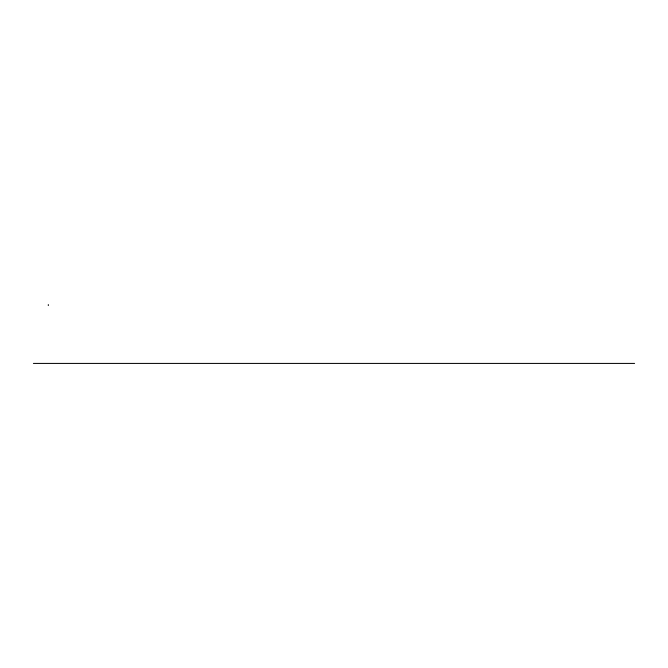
<?xml version="1.0" encoding="UTF-8"?>
<svg xmlns="http://www.w3.org/2000/svg" width="668" height="668" viewBox="0 0 668 668"><rect width="100%" height="100%" fill="white"/><g stroke="black" fill="none" stroke-linecap="round" stroke-linejoin="round"><path stroke-width="1" d="M33.4 363.417L634.6 363.417M48.305 304.583L48.305 305.585"/></g></svg>
